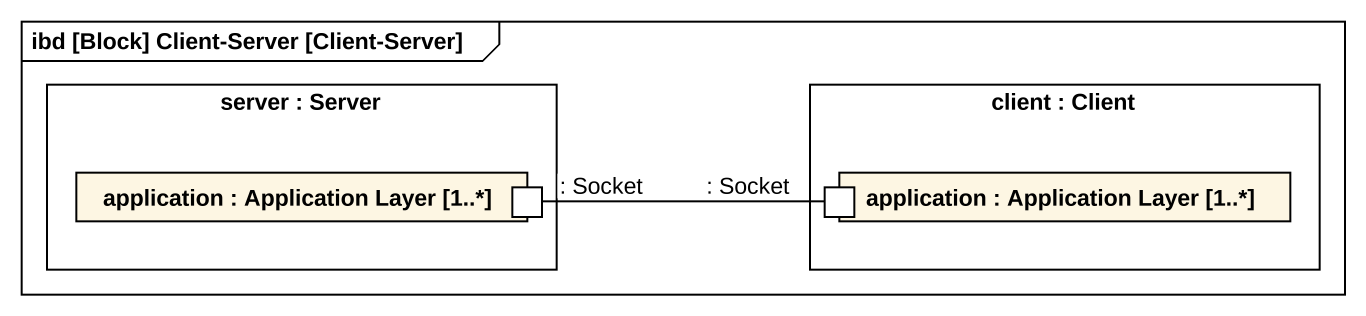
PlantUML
@startuml
mainframe ibd [Block] Client-Server [Client-Server]
rectangle "server : Server" as server {
  rectangle "application : Application Layer [1..*]" as application {
    port ": Socket" as Socket
  }
}
rectangle "client : Client" as client {
  rectangle "application : Application Layer [1..*]" as application_2 {
    port ": Socket" as Socket_2
  }
}
Socket -right- Socket_2
@enduml
